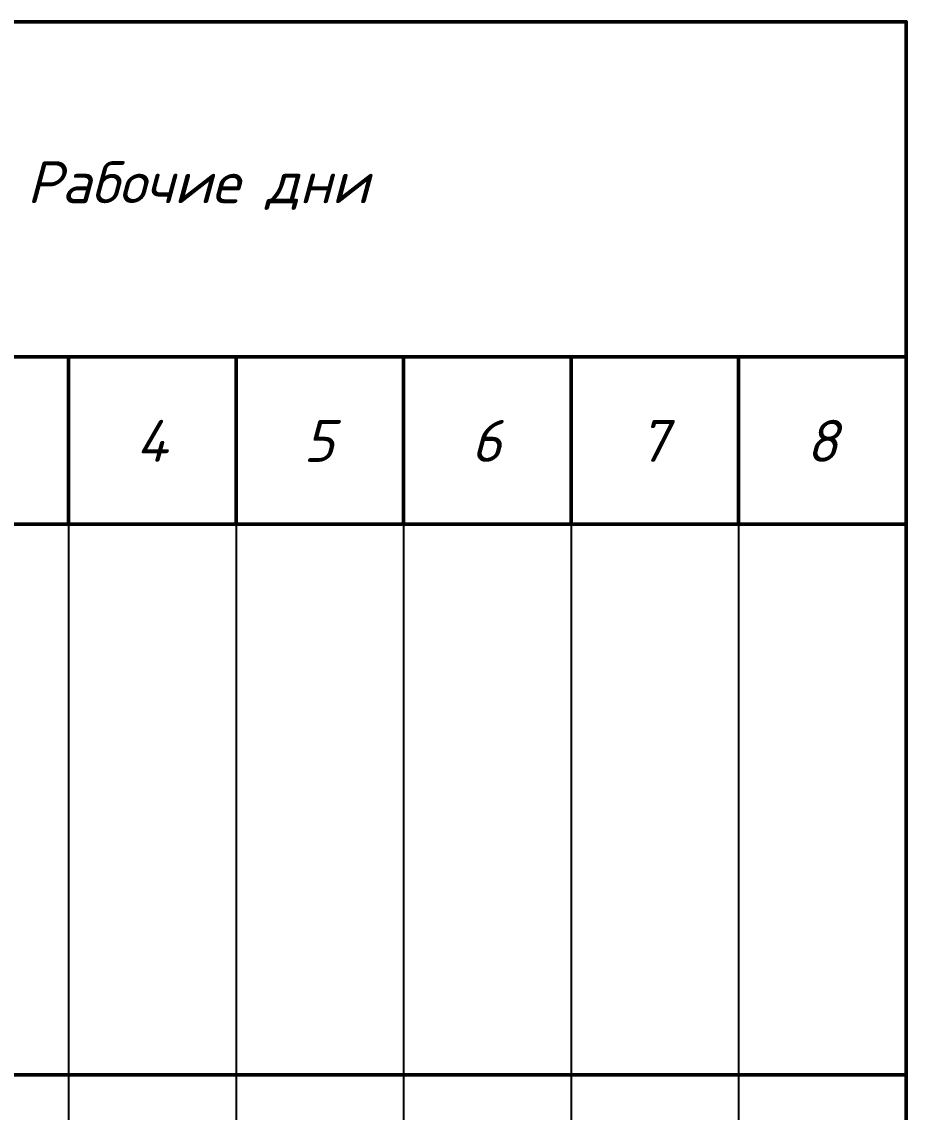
# Model space of a CAD drawing. Header units: millimetres. Extents: x 2279 to 5236, y 896 to 2828.
# Drawn here: x 3938.4 to 3991.2, y 1195.4 to 1260.5 of the extents above; entities that cross this region are included whole.
import ezdxf

# ---------------------------------------------------------------- set-up
doc = ezdxf.new("R2010")
doc.units = ezdxf.units.MM
doc.layers.add('PDF _!!ТОНКАЯ', color=7, linetype='Continuous')
doc.layers.add('PDF _Текст', color=7, linetype='Continuous')
doc.styles.add('PDF ISOCPEUR Italic', font='isocpeui.ttf')

msp = doc.modelspace()

# ---------------------------------------------------------------- linework, layer by layer
at = {"lineweight": 50}
msp.add_line((3991.163, 1230.491), (3991.163, 1137.982), dxfattribs=at)
at = {"layer": 'PDF _!!ТОНКАЯ', "lineweight": 50}
for points in [[(3951.199, 1137.982), (3654.221, 1137.982), (3654.221, 1260.464), (3991.163, 1260.464), (3991.163, 1230.491), (3654.221, 1230.491)], [(3911.193, 1240.482), (3991.163, 1240.482)], [(3941.208, 1240.482), (3941.208, 1230.491)], [(3951.199, 1240.482), (3951.199, 1230.491)], [(3961.19, 1240.482), (3961.19, 1230.491)], [(3971.181, 1240.482), (3971.181, 1230.491)], [(3971.181, 1240.482), (3971.181, 1230.491)], [(3981.172, 1240.482), (3981.172, 1230.491)], [(3991.163, 1240.482), (3991.163, 1230.491)], [(3991.163, 1240.482), (3991.163, 1230.491)], [(3654.221, 1197.642), (3991.163, 1197.642)]]:
    msp.add_lwpolyline(points, dxfattribs=at)
at = {"layer": 'PDF _!!ТОНКАЯ', "lineweight": 25}
for points in [[(3941.208, 1230.491), (3941.208, 1137.982)], [(3941.208, 1230.491), (3941.208, 1137.982)], [(3951.199, 1230.491), (3951.199, 1137.982)], [(3961.19, 1230.491), (3961.19, 1137.982)], [(3961.19, 1230.491), (3961.19, 1137.982)], [(3971.181, 1230.491), (3971.181, 1137.982)], [(3981.172, 1230.491), (3981.172, 1137.982)]]:
    msp.add_lwpolyline(points, dxfattribs=at)

# ---------------------------------------------------------------- texts
at = {"layer": 'PDF _Текст', "attachment_point": 7, "style": 'PDF ISOCPEUR Italic'}
for s, insert, char_height in [('Рабочие дни', (3938.723, 1249.245), 2.4999), ('4', (3945.23, 1234.216), 2.5), ('5', (3955.221, 1234.216), 2.5), ('6', (3965.212, 1234.216), 2.5), ('7', (3975.203, 1234.216), 2.5), ('8', (3985.194, 1234.216), 2.5)]:
    msp.add_mtext(s, dxfattribs=dict(at, insert=insert, char_height=char_height))

doc.saveas('drawing.dxf')
